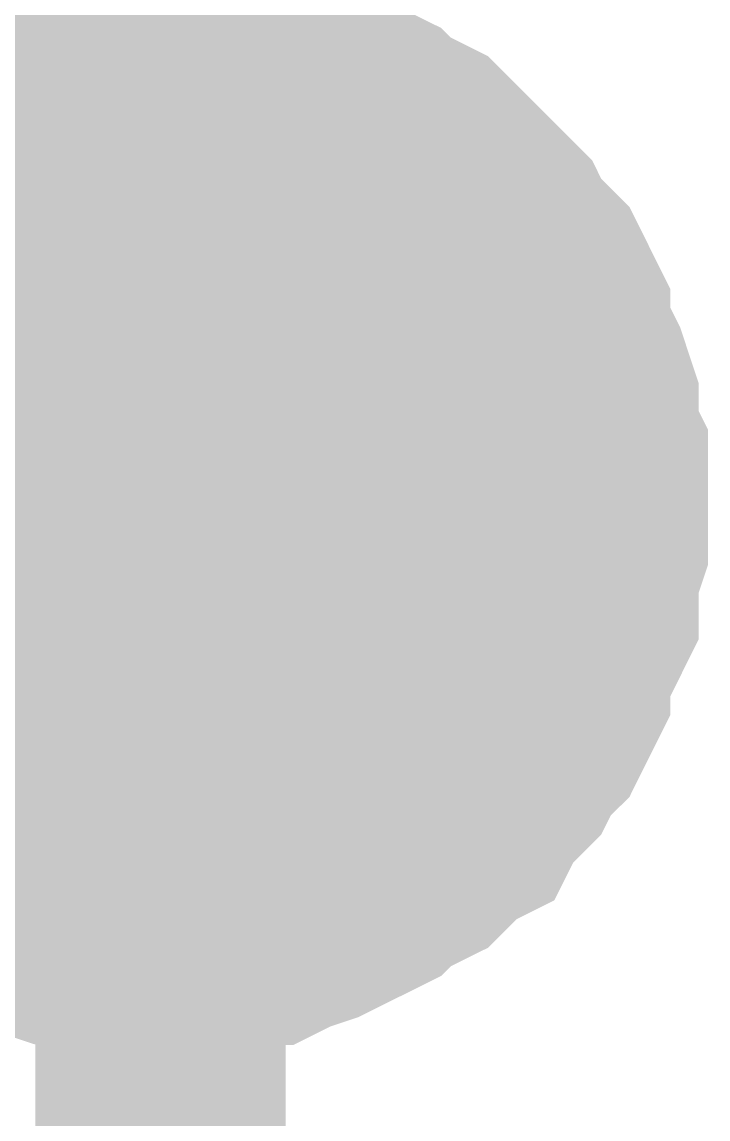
# Model space of a CAD drawing. Header units: inches. Extents: x 0 to 432, y 0 to 280.
# Drawn here: x 264.004 to 264.825, y 184.673 to 185.985 of the extents above; entities that cross this region are included whole.
import ezdxf

# ---------------------------------------------------------------- set-up
doc = ezdxf.new("R2010")
doc.units = ezdxf.units.IN
doc.layers.add('Sheet', color=255, linetype='Continuous')

msp = doc.modelspace()

# ---------------------------------------------------------------- linework, layer by layer
at = {"layer": 'Sheet'}
for points in [[(264.1698, 190.4929, 0.2997, 0.2997, 0), (264.1698, 185.4057, 0.2997, 0.2997, 0)], [(263.8441, 185.7988, 0.2997, 0.2997, 0), (263.8665, 185.8212, 0.2997, 0.2997, 0), (263.8778, 185.8324, 0.2997, 0.2997, 0), (263.9002, 185.8437, 0.2997, 0.2997, 0), (263.9227, 185.8549, 0.2997, 0.2997, 0), (263.9452, 185.8661, 0.2997, 0.2997, 0), (263.9676, 185.8774, 0.2997, 0.2997, 0), (263.9901, 185.8886, 0.2997, 0.2997, 0), (264.0125, 185.8998, 0.2997, 0.2997, 0), (264.0462, 185.9111, 0.2997, 0.2997, 0), (264.0687, 185.9111, 0.2997, 0.2997, 0), (264.0912, 185.9111, 0.2997, 0.2997, 0), (264.1136, 185.9223, 0.2997, 0.2997, 0), (264.1473, 185.9223, 0.2997, 0.2997, 0), (264.1698, 185.9223, 0.2997, 0.2997, 0)], [(263.8441, 185.7988, 0.2997, 0.2997, 0), (263.8665, 185.8212, 0.2997, 0.2997, 0), (263.8778, 185.8324, 0.2997, 0.2997, 0), (263.9002, 185.8437, 0.2997, 0.2997, 0), (263.9227, 185.8549, 0.2997, 0.2997, 0), (263.9452, 185.8661, 0.2997, 0.2997, 0), (263.9676, 185.8774, 0.2997, 0.2997, 0), (263.9901, 185.8886, 0.2997, 0.2997, 0), (264.0125, 185.8998, 0.2997, 0.2997, 0), (264.0462, 185.9111, 0.2997, 0.2997, 0), (264.0687, 185.9111, 0.2997, 0.2997, 0), (264.0912, 185.9111, 0.2997, 0.2997, 0), (264.1136, 185.9223, 0.2997, 0.2997, 0), (264.1473, 185.9223, 0.2997, 0.2997, 0), (264.1698, 185.9223, 0.2997, 0.2997, 0)], [(263.8441, 185.7988, 0.2997, 0.2997, 0), (263.8665, 185.8212, 0.2997, 0.2997, 0), (263.8778, 185.8324, 0.2997, 0.2997, 0), (263.9002, 185.8437, 0.2997, 0.2997, 0), (263.9227, 185.8549, 0.2997, 0.2997, 0), (263.9452, 185.8661, 0.2997, 0.2997, 0), (263.9676, 185.8774, 0.2997, 0.2997, 0), (263.9901, 185.8886, 0.2997, 0.2997, 0), (264.0125, 185.8998, 0.2997, 0.2997, 0), (264.0462, 185.9111, 0.2997, 0.2997, 0), (264.0687, 185.9111, 0.2997, 0.2997, 0), (264.0912, 185.9111, 0.2997, 0.2997, 0), (264.1136, 185.9223, 0.2997, 0.2997, 0), (264.1473, 185.9223, 0.2997, 0.2997, 0), (264.1698, 185.9223, 0.2997, 0.2997, 0)], [(263.8441, 185.7988, 0.2997, 0.2997, 0), (263.8665, 185.8212, 0.2997, 0.2997, 0), (263.8778, 185.8324, 0.2997, 0.2997, 0), (263.9002, 185.8437, 0.2997, 0.2997, 0), (263.9227, 185.8549, 0.2997, 0.2997, 0), (263.9452, 185.8661, 0.2997, 0.2997, 0), (263.9676, 185.8774, 0.2997, 0.2997, 0), (263.9901, 185.8886, 0.2997, 0.2997, 0), (264.0125, 185.8998, 0.2997, 0.2997, 0), (264.0462, 185.9111, 0.2997, 0.2997, 0), (264.0687, 185.9111, 0.2997, 0.2997, 0), (264.0912, 185.9111, 0.2997, 0.2997, 0), (264.1136, 185.9223, 0.2997, 0.2997, 0), (264.1473, 185.9223, 0.2997, 0.2997, 0), (264.1698, 185.9223, 0.2997, 0.2997, 0)], [(264.1698, 185.9223, 0.2997, 0.2997, 0), (264.1698, 185.9223, 0.2997, 0.2997, 0)], [(264.1698, 185.9223, 0.2997, 0.2997, 0), (264.1922, 185.9223, 0.2997, 0.2997, 0), (264.2259, 185.9223, 0.2997, 0.2997, 0), (264.2484, 185.9111, 0.2997, 0.2997, 0), (264.2709, 185.9111, 0.2997, 0.2997, 0), (264.2933, 185.9111, 0.2997, 0.2997, 0), (264.3158, 185.8998, 0.2997, 0.2997, 0), (264.3495, 185.8886, 0.2997, 0.2997, 0), (264.3719, 185.8774, 0.2997, 0.2997, 0), (264.3944, 185.8661, 0.2997, 0.2997, 0), (264.4169, 185.8549, 0.2997, 0.2997, 0), (264.4281, 185.8437, 0.2997, 0.2997, 0), (264.4505, 185.8324, 0.2997, 0.2997, 0), (264.473, 185.8212, 0.2997, 0.2997, 0), (264.4955, 185.7988, 0.2997, 0.2997, 0), (264.5067, 185.7875, 0.2997, 0.2997, 0), (264.5292, 185.7651, 0.2997, 0.2997, 0), (264.5404, 185.7538, 0.2997, 0.2997, 0), (264.5629, 185.7314, 0.2997, 0.2997, 0), (264.5741, 185.7089, 0.2997, 0.2997, 0), (264.5853, 185.6977, 0.2997, 0.2997, 0), (264.6078, 185.6752, 0.2997, 0.2997, 0), (264.619, 185.6528, 0.2997, 0.2997, 0), (264.6302, 185.6303, 0.2997, 0.2997, 0), (264.6302, 185.6078, 0.2997, 0.2997, 0), (264.6415, 185.5854, 0.2997, 0.2997, 0), (264.6527, 185.5629, 0.2997, 0.2997, 0), (264.6639, 185.5292, 0.2997, 0.2997, 0), (264.6639, 185.5068, 0.2997, 0.2997, 0), (264.6639, 185.4843, 0.2997, 0.2997, 0), (264.6752, 185.4619, 0.2997, 0.2997, 0), (264.6752, 185.4282, 0.2997, 0.2997, 0), (264.6752, 185.4057, 0.2997, 0.2997, 0)], [(264.1698, 185.9223, 0.2997, 0.2997, 0), (264.1698, 185.9223, 0.2997, 0.2997, 0)], [(264.1698, 185.9223, 0.2997, 0.2997, 0), (264.1922, 185.9223, 0.2997, 0.2997, 0), (264.2259, 185.9223, 0.2997, 0.2997, 0), (264.2484, 185.9111, 0.2997, 0.2997, 0), (264.2709, 185.9111, 0.2997, 0.2997, 0), (264.2933, 185.9111, 0.2997, 0.2997, 0), (264.3158, 185.8998, 0.2997, 0.2997, 0), (264.3495, 185.8886, 0.2997, 0.2997, 0), (264.3719, 185.8774, 0.2997, 0.2997, 0), (264.3944, 185.8661, 0.2997, 0.2997, 0), (264.4169, 185.8549, 0.2997, 0.2997, 0), (264.4281, 185.8437, 0.2997, 0.2997, 0), (264.4505, 185.8324, 0.2997, 0.2997, 0), (264.473, 185.8212, 0.2997, 0.2997, 0), (264.4955, 185.7988, 0.2997, 0.2997, 0), (264.5067, 185.7875, 0.2997, 0.2997, 0), (264.5292, 185.7651, 0.2997, 0.2997, 0), (264.5404, 185.7538, 0.2997, 0.2997, 0), (264.5629, 185.7314, 0.2997, 0.2997, 0), (264.5741, 185.7089, 0.2997, 0.2997, 0), (264.5853, 185.6977, 0.2997, 0.2997, 0), (264.6078, 185.6752, 0.2997, 0.2997, 0), (264.619, 185.6528, 0.2997, 0.2997, 0), (264.6302, 185.6303, 0.2997, 0.2997, 0), (264.6302, 185.6078, 0.2997, 0.2997, 0), (264.6415, 185.5854, 0.2997, 0.2997, 0), (264.6527, 185.5629, 0.2997, 0.2997, 0), (264.6639, 185.5292, 0.2997, 0.2997, 0), (264.6639, 185.5068, 0.2997, 0.2997, 0), (264.6639, 185.4843, 0.2997, 0.2997, 0), (264.6752, 185.4619, 0.2997, 0.2997, 0), (264.6752, 185.4282, 0.2997, 0.2997, 0), (264.6752, 185.4057, 0.2997, 0.2997, 0)], [(264.1698, 185.9223, 0.2997, 0.2997, 0), (264.1698, 185.9223, 0.2997, 0.2997, 0)], [(264.1698, 185.9223, 0.2997, 0.2997, 0), (264.1922, 185.9223, 0.2997, 0.2997, 0), (264.2259, 185.9223, 0.2997, 0.2997, 0), (264.2484, 185.9111, 0.2997, 0.2997, 0), (264.2709, 185.9111, 0.2997, 0.2997, 0), (264.2933, 185.9111, 0.2997, 0.2997, 0), (264.3158, 185.8998, 0.2997, 0.2997, 0), (264.3495, 185.8886, 0.2997, 0.2997, 0), (264.3719, 185.8774, 0.2997, 0.2997, 0), (264.3944, 185.8661, 0.2997, 0.2997, 0), (264.4169, 185.8549, 0.2997, 0.2997, 0), (264.4281, 185.8437, 0.2997, 0.2997, 0), (264.4505, 185.8324, 0.2997, 0.2997, 0), (264.473, 185.8212, 0.2997, 0.2997, 0), (264.4955, 185.7988, 0.2997, 0.2997, 0), (264.5067, 185.7875, 0.2997, 0.2997, 0), (264.5292, 185.7651, 0.2997, 0.2997, 0), (264.5404, 185.7538, 0.2997, 0.2997, 0), (264.5629, 185.7314, 0.2997, 0.2997, 0), (264.5741, 185.7089, 0.2997, 0.2997, 0), (264.5853, 185.6977, 0.2997, 0.2997, 0), (264.6078, 185.6752, 0.2997, 0.2997, 0), (264.619, 185.6528, 0.2997, 0.2997, 0), (264.6302, 185.6303, 0.2997, 0.2997, 0), (264.6302, 185.6078, 0.2997, 0.2997, 0), (264.6415, 185.5854, 0.2997, 0.2997, 0), (264.6527, 185.5629, 0.2997, 0.2997, 0), (264.6639, 185.5292, 0.2997, 0.2997, 0), (264.6639, 185.5068, 0.2997, 0.2997, 0), (264.6639, 185.4843, 0.2997, 0.2997, 0), (264.6752, 185.4619, 0.2997, 0.2997, 0), (264.6752, 185.4282, 0.2997, 0.2997, 0), (264.6752, 185.4057, 0.2997, 0.2997, 0)], [(264.1698, 185.9223, 0.2997, 0.2997, 0), (264.1698, 185.9223, 0.2997, 0.2997, 0)], [(264.1698, 185.9223, 0.2997, 0.2997, 0), (264.1922, 185.9223, 0.2997, 0.2997, 0), (264.2259, 185.9223, 0.2997, 0.2997, 0), (264.2484, 185.9111, 0.2997, 0.2997, 0), (264.2709, 185.9111, 0.2997, 0.2997, 0), (264.2933, 185.9111, 0.2997, 0.2997, 0), (264.3158, 185.8998, 0.2997, 0.2997, 0), (264.3495, 185.8886, 0.2997, 0.2997, 0), (264.3719, 185.8774, 0.2997, 0.2997, 0), (264.3944, 185.8661, 0.2997, 0.2997, 0), (264.4169, 185.8549, 0.2997, 0.2997, 0), (264.4281, 185.8437, 0.2997, 0.2997, 0), (264.4505, 185.8324, 0.2997, 0.2997, 0), (264.473, 185.8212, 0.2997, 0.2997, 0), (264.4955, 185.7988, 0.2997, 0.2997, 0), (264.5067, 185.7875, 0.2997, 0.2997, 0), (264.5292, 185.7651, 0.2997, 0.2997, 0), (264.5404, 185.7538, 0.2997, 0.2997, 0), (264.5629, 185.7314, 0.2997, 0.2997, 0), (264.5741, 185.7089, 0.2997, 0.2997, 0), (264.5853, 185.6977, 0.2997, 0.2997, 0), (264.6078, 185.6752, 0.2997, 0.2997, 0), (264.619, 185.6528, 0.2997, 0.2997, 0), (264.6302, 185.6303, 0.2997, 0.2997, 0), (264.6302, 185.6078, 0.2997, 0.2997, 0), (264.6415, 185.5854, 0.2997, 0.2997, 0), (264.6527, 185.5629, 0.2997, 0.2997, 0), (264.6639, 185.5292, 0.2997, 0.2997, 0), (264.6639, 185.5068, 0.2997, 0.2997, 0), (264.6639, 185.4843, 0.2997, 0.2997, 0), (264.6752, 185.4619, 0.2997, 0.2997, 0), (264.6752, 185.4282, 0.2997, 0.2997, 0), (264.6752, 185.4057, 0.2997, 0.2997, 0)], [(263.9452, 185.8661, 0.0991, 0.0991, 0), (263.9676, 185.8774, 0.0991, 0.0991, 0), (263.9901, 185.8886, 0.0991, 0.0991, 0), (264.0125, 185.8998, 0.0991, 0.0991, 0), (264.0462, 185.9111, 0.0991, 0.0991, 0), (264.0687, 185.9111, 0.0991, 0.0991, 0), (264.0912, 185.9111, 0.0991, 0.0991, 0), (264.1136, 185.9223, 0.0991, 0.0991, 0), (264.1473, 185.9223, 0.0991, 0.0991, 0), (264.1698, 185.9223, 0.0991, 0.0991, 0)], [(263.9452, 185.8661, 0.0991, 0.0991, 0), (263.9676, 185.8774, 0.0991, 0.0991, 0), (263.9901, 185.8886, 0.0991, 0.0991, 0), (264.0125, 185.8998, 0.0991, 0.0991, 0), (264.0462, 185.9111, 0.0991, 0.0991, 0), (264.0687, 185.9111, 0.0991, 0.0991, 0), (264.0912, 185.9111, 0.0991, 0.0991, 0), (264.1136, 185.9223, 0.0991, 0.0991, 0), (264.1473, 185.9223, 0.0991, 0.0991, 0), (264.1698, 185.9223, 0.0991, 0.0991, 0)], [(263.9452, 185.8661, 0.0991, 0.0991, 0), (263.9676, 185.8774, 0.0991, 0.0991, 0), (263.9901, 185.8886, 0.0991, 0.0991, 0), (264.0125, 185.8998, 0.0991, 0.0991, 0), (264.0462, 185.9111, 0.0991, 0.0991, 0), (264.0687, 185.9111, 0.0991, 0.0991, 0), (264.0912, 185.9111, 0.0991, 0.0991, 0), (264.1136, 185.9223, 0.0991, 0.0991, 0), (264.1473, 185.9223, 0.0991, 0.0991, 0), (264.1698, 185.9223, 0.0991, 0.0991, 0)], [(263.9452, 185.8661, 0.0991, 0.0991, 0), (263.9676, 185.8774, 0.0991, 0.0991, 0), (263.9901, 185.8886, 0.0991, 0.0991, 0), (264.0125, 185.8998, 0.0991, 0.0991, 0), (264.0462, 185.9111, 0.0991, 0.0991, 0), (264.0687, 185.9111, 0.0991, 0.0991, 0), (264.0912, 185.9111, 0.0991, 0.0991, 0), (264.1136, 185.9223, 0.0991, 0.0991, 0), (264.1473, 185.9223, 0.0991, 0.0991, 0), (264.1698, 185.9223, 0.0991, 0.0991, 0)], [(264.1698, 185.9223, 0.0991, 0.0991, 0), (264.1698, 185.9223, 0.0991, 0.0991, 0)], [(264.1698, 185.9223, 0.0991, 0.0991, 0), (264.1922, 185.9223, 0.0991, 0.0991, 0), (264.2259, 185.9223, 0.0991, 0.0991, 0), (264.2484, 185.9111, 0.0991, 0.0991, 0), (264.2709, 185.9111, 0.0991, 0.0991, 0), (264.2933, 185.9111, 0.0991, 0.0991, 0), (264.3158, 185.8998, 0.0991, 0.0991, 0), (264.3495, 185.8886, 0.0991, 0.0991, 0), (264.3719, 185.8774, 0.0991, 0.0991, 0), (264.3944, 185.8661, 0.0991, 0.0991, 0), (264.4169, 185.8549, 0.0991, 0.0991, 0), (264.4281, 185.8437, 0.0991, 0.0991, 0), (264.4505, 185.8324, 0.0991, 0.0991, 0), (264.473, 185.8212, 0.0991, 0.0991, 0), (264.4955, 185.7988, 0.0991, 0.0991, 0), (264.5067, 185.7875, 0.0991, 0.0991, 0), (264.5292, 185.7651, 0.0991, 0.0991, 0), (264.5404, 185.7538, 0.0991, 0.0991, 0), (264.5629, 185.7314, 0.0991, 0.0991, 0), (264.5741, 185.7089, 0.0991, 0.0991, 0), (264.5853, 185.6977, 0.0991, 0.0991, 0), (264.6078, 185.6752, 0.0991, 0.0991, 0), (264.619, 185.6528, 0.0991, 0.0991, 0), (264.6302, 185.6303, 0.0991, 0.0991, 0), (264.6302, 185.6078, 0.0991, 0.0991, 0), (264.6415, 185.5854, 0.0991, 0.0991, 0), (264.6527, 185.5629, 0.0991, 0.0991, 0), (264.6639, 185.5292, 0.0991, 0.0991, 0), (264.6639, 185.5068, 0.0991, 0.0991, 0), (264.6639, 185.4843, 0.0991, 0.0991, 0), (264.6752, 185.4619, 0.0991, 0.0991, 0), (264.6752, 185.4282, 0.0991, 0.0991, 0), (264.6752, 185.4057, 0.0991, 0.0991, 0)], [(264.1698, 185.9223, 0.0991, 0.0991, 0), (264.1698, 185.9223, 0.0991, 0.0991, 0)], [(264.1698, 185.9223, 0.0991, 0.0991, 0), (264.1922, 185.9223, 0.0991, 0.0991, 0), (264.2259, 185.9223, 0.0991, 0.0991, 0), (264.2484, 185.9111, 0.0991, 0.0991, 0), (264.2709, 185.9111, 0.0991, 0.0991, 0), (264.2933, 185.9111, 0.0991, 0.0991, 0), (264.3158, 185.8998, 0.0991, 0.0991, 0), (264.3495, 185.8886, 0.0991, 0.0991, 0), (264.3719, 185.8774, 0.0991, 0.0991, 0), (264.3944, 185.8661, 0.0991, 0.0991, 0), (264.4169, 185.8549, 0.0991, 0.0991, 0), (264.4281, 185.8437, 0.0991, 0.0991, 0), (264.4505, 185.8324, 0.0991, 0.0991, 0), (264.473, 185.8212, 0.0991, 0.0991, 0), (264.4955, 185.7988, 0.0991, 0.0991, 0), (264.5067, 185.7875, 0.0991, 0.0991, 0), (264.5292, 185.7651, 0.0991, 0.0991, 0), (264.5404, 185.7538, 0.0991, 0.0991, 0), (264.5629, 185.7314, 0.0991, 0.0991, 0), (264.5741, 185.7089, 0.0991, 0.0991, 0), (264.5853, 185.6977, 0.0991, 0.0991, 0), (264.6078, 185.6752, 0.0991, 0.0991, 0), (264.619, 185.6528, 0.0991, 0.0991, 0), (264.6302, 185.6303, 0.0991, 0.0991, 0), (264.6302, 185.6078, 0.0991, 0.0991, 0), (264.6415, 185.5854, 0.0991, 0.0991, 0), (264.6527, 185.5629, 0.0991, 0.0991, 0), (264.6639, 185.5292, 0.0991, 0.0991, 0), (264.6639, 185.5068, 0.0991, 0.0991, 0), (264.6639, 185.4843, 0.0991, 0.0991, 0), (264.6752, 185.4619, 0.0991, 0.0991, 0), (264.6752, 185.4282, 0.0991, 0.0991, 0), (264.6752, 185.4057, 0.0991, 0.0991, 0)], [(264.1698, 185.9223, 0.0991, 0.0991, 0), (264.1698, 185.9223, 0.0991, 0.0991, 0)], [(264.1698, 185.9223, 0.0991, 0.0991, 0), (264.1922, 185.9223, 0.0991, 0.0991, 0), (264.2259, 185.9223, 0.0991, 0.0991, 0), (264.2484, 185.9111, 0.0991, 0.0991, 0), (264.2709, 185.9111, 0.0991, 0.0991, 0), (264.2933, 185.9111, 0.0991, 0.0991, 0), (264.3158, 185.8998, 0.0991, 0.0991, 0), (264.3495, 185.8886, 0.0991, 0.0991, 0), (264.3719, 185.8774, 0.0991, 0.0991, 0), (264.3944, 185.8661, 0.0991, 0.0991, 0), (264.4169, 185.8549, 0.0991, 0.0991, 0), (264.4281, 185.8437, 0.0991, 0.0991, 0), (264.4505, 185.8324, 0.0991, 0.0991, 0), (264.473, 185.8212, 0.0991, 0.0991, 0), (264.4955, 185.7988, 0.0991, 0.0991, 0), (264.5067, 185.7875, 0.0991, 0.0991, 0), (264.5292, 185.7651, 0.0991, 0.0991, 0), (264.5404, 185.7538, 0.0991, 0.0991, 0), (264.5629, 185.7314, 0.0991, 0.0991, 0), (264.5741, 185.7089, 0.0991, 0.0991, 0), (264.5853, 185.6977, 0.0991, 0.0991, 0), (264.6078, 185.6752, 0.0991, 0.0991, 0), (264.619, 185.6528, 0.0991, 0.0991, 0), (264.6302, 185.6303, 0.0991, 0.0991, 0), (264.6302, 185.6078, 0.0991, 0.0991, 0), (264.6415, 185.5854, 0.0991, 0.0991, 0), (264.6527, 185.5629, 0.0991, 0.0991, 0), (264.6639, 185.5292, 0.0991, 0.0991, 0), (264.6639, 185.5068, 0.0991, 0.0991, 0), (264.6639, 185.4843, 0.0991, 0.0991, 0), (264.6752, 185.4619, 0.0991, 0.0991, 0), (264.6752, 185.4282, 0.0991, 0.0991, 0), (264.6752, 185.4057, 0.0991, 0.0991, 0)], [(264.1698, 185.9223, 0.0991, 0.0991, 0), (264.1698, 185.9223, 0.0991, 0.0991, 0)], [(264.1698, 185.9223, 0.0991, 0.0991, 0), (264.1922, 185.9223, 0.0991, 0.0991, 0), (264.2259, 185.9223, 0.0991, 0.0991, 0), (264.2484, 185.9111, 0.0991, 0.0991, 0), (264.2709, 185.9111, 0.0991, 0.0991, 0), (264.2933, 185.9111, 0.0991, 0.0991, 0), (264.3158, 185.8998, 0.0991, 0.0991, 0), (264.3495, 185.8886, 0.0991, 0.0991, 0), (264.3719, 185.8774, 0.0991, 0.0991, 0), (264.3944, 185.8661, 0.0991, 0.0991, 0), (264.4169, 185.8549, 0.0991, 0.0991, 0), (264.4281, 185.8437, 0.0991, 0.0991, 0), (264.4505, 185.8324, 0.0991, 0.0991, 0), (264.473, 185.8212, 0.0991, 0.0991, 0), (264.4955, 185.7988, 0.0991, 0.0991, 0), (264.5067, 185.7875, 0.0991, 0.0991, 0), (264.5292, 185.7651, 0.0991, 0.0991, 0), (264.5404, 185.7538, 0.0991, 0.0991, 0), (264.5629, 185.7314, 0.0991, 0.0991, 0), (264.5741, 185.7089, 0.0991, 0.0991, 0), (264.5853, 185.6977, 0.0991, 0.0991, 0), (264.6078, 185.6752, 0.0991, 0.0991, 0), (264.619, 185.6528, 0.0991, 0.0991, 0), (264.6302, 185.6303, 0.0991, 0.0991, 0), (264.6302, 185.6078, 0.0991, 0.0991, 0), (264.6415, 185.5854, 0.0991, 0.0991, 0), (264.6527, 185.5629, 0.0991, 0.0991, 0), (264.6639, 185.5292, 0.0991, 0.0991, 0), (264.6639, 185.5068, 0.0991, 0.0991, 0), (264.6639, 185.4843, 0.0991, 0.0991, 0), (264.6752, 185.4619, 0.0991, 0.0991, 0), (264.6752, 185.4282, 0.0991, 0.0991, 0), (264.6752, 185.4057, 0.0991, 0.0991, 0)], [(262.137, 185.4057, 0.2997, 0.2997, 0), (264.1698, 185.4057, 0.2997, 0.2997, 0), (264.1698, 182.8677, 0.2997, 0.2997, 0)], [(264.6752, 185.4057, 0.2997, 0.2997, 0), (264.6752, 185.3832, 0.2997, 0.2997, 0), (264.6752, 185.3608, 0.2997, 0.2997, 0), (264.6639, 185.3271, 0.2997, 0.2997, 0), (264.6639, 185.3046, 0.2997, 0.2997, 0), (264.6639, 185.2822, 0.2997, 0.2997, 0), (264.6527, 185.2597, 0.2997, 0.2997, 0), (264.6415, 185.2373, 0.2997, 0.2997, 0), (264.6302, 185.2148, 0.2997, 0.2997, 0), (264.6302, 185.1923, 0.2997, 0.2997, 0), (264.619, 185.1699, 0.2997, 0.2997, 0), (264.6078, 185.1474, 0.2997, 0.2997, 0), (264.5853, 185.125, 0.2997, 0.2997, 0), (264.5741, 185.1025, 0.2997, 0.2997, 0), (264.5629, 185.0913, 0.2997, 0.2997, 0), (264.5404, 185.0688, 0.2997, 0.2997, 0), (264.5292, 185.0464, 0.2997, 0.2997, 0), (264.5067, 185.0351, 0.2997, 0.2997, 0), (264.4955, 185.0239, 0.2997, 0.2997, 0), (264.473, 185.0014, 0.2997, 0.2997, 0), (264.4505, 184.9902, 0.2997, 0.2997, 0), (264.4281, 184.979, 0.2997, 0.2997, 0), (264.4169, 184.9677, 0.2997, 0.2997, 0), (264.3944, 184.9565, 0.2997, 0.2997, 0), (264.3719, 184.9453, 0.2997, 0.2997, 0), (264.3495, 184.9341, 0.2997, 0.2997, 0), (264.3158, 184.9228, 0.2997, 0.2997, 0), (264.2933, 184.9116, 0.2997, 0.2997, 0), (264.2709, 184.9116, 0.2997, 0.2997, 0), (264.2484, 184.9116, 0.2997, 0.2997, 0), (264.2259, 184.9004, 0.2997, 0.2997, 0), (264.1922, 184.9004, 0.2997, 0.2997, 0), (264.1698, 184.9004, 0.2997, 0.2997, 0)], [(264.6752, 185.4057, 0.2997, 0.2997, 0), (264.6752, 185.3832, 0.2997, 0.2997, 0), (264.6752, 185.3608, 0.2997, 0.2997, 0), (264.6639, 185.3271, 0.2997, 0.2997, 0), (264.6639, 185.3046, 0.2997, 0.2997, 0), (264.6639, 185.2822, 0.2997, 0.2997, 0), (264.6527, 185.2597, 0.2997, 0.2997, 0), (264.6415, 185.2373, 0.2997, 0.2997, 0), (264.6302, 185.2148, 0.2997, 0.2997, 0), (264.6302, 185.1923, 0.2997, 0.2997, 0), (264.619, 185.1699, 0.2997, 0.2997, 0), (264.6078, 185.1474, 0.2997, 0.2997, 0), (264.5853, 185.125, 0.2997, 0.2997, 0), (264.5741, 185.1025, 0.2997, 0.2997, 0), (264.5629, 185.0913, 0.2997, 0.2997, 0), (264.5404, 185.0688, 0.2997, 0.2997, 0), (264.5292, 185.0464, 0.2997, 0.2997, 0), (264.5067, 185.0351, 0.2997, 0.2997, 0), (264.4955, 185.0239, 0.2997, 0.2997, 0), (264.473, 185.0014, 0.2997, 0.2997, 0), (264.4505, 184.9902, 0.2997, 0.2997, 0), (264.4281, 184.979, 0.2997, 0.2997, 0), (264.4169, 184.9677, 0.2997, 0.2997, 0), (264.3944, 184.9565, 0.2997, 0.2997, 0), (264.3719, 184.9453, 0.2997, 0.2997, 0), (264.3495, 184.9341, 0.2997, 0.2997, 0), (264.3158, 184.9228, 0.2997, 0.2997, 0), (264.2933, 184.9116, 0.2997, 0.2997, 0), (264.2709, 184.9116, 0.2997, 0.2997, 0), (264.2484, 184.9116, 0.2997, 0.2997, 0), (264.2259, 184.9004, 0.2997, 0.2997, 0), (264.1922, 184.9004, 0.2997, 0.2997, 0), (264.1698, 184.9004, 0.2997, 0.2997, 0)], [(264.6752, 185.4057, 0.2997, 0.2997, 0), (264.6752, 185.3832, 0.2997, 0.2997, 0), (264.6752, 185.3608, 0.2997, 0.2997, 0), (264.6639, 185.3271, 0.2997, 0.2997, 0), (264.6639, 185.3046, 0.2997, 0.2997, 0), (264.6639, 185.2822, 0.2997, 0.2997, 0), (264.6527, 185.2597, 0.2997, 0.2997, 0), (264.6415, 185.2373, 0.2997, 0.2997, 0), (264.6302, 185.2148, 0.2997, 0.2997, 0), (264.6302, 185.1923, 0.2997, 0.2997, 0), (264.619, 185.1699, 0.2997, 0.2997, 0), (264.6078, 185.1474, 0.2997, 0.2997, 0), (264.5853, 185.125, 0.2997, 0.2997, 0), (264.5741, 185.1025, 0.2997, 0.2997, 0), (264.5629, 185.0913, 0.2997, 0.2997, 0), (264.5404, 185.0688, 0.2997, 0.2997, 0), (264.5292, 185.0464, 0.2997, 0.2997, 0), (264.5067, 185.0351, 0.2997, 0.2997, 0), (264.4955, 185.0239, 0.2997, 0.2997, 0), (264.473, 185.0014, 0.2997, 0.2997, 0), (264.4505, 184.9902, 0.2997, 0.2997, 0), (264.4281, 184.979, 0.2997, 0.2997, 0), (264.4169, 184.9677, 0.2997, 0.2997, 0), (264.3944, 184.9565, 0.2997, 0.2997, 0), (264.3719, 184.9453, 0.2997, 0.2997, 0), (264.3495, 184.9341, 0.2997, 0.2997, 0), (264.3158, 184.9228, 0.2997, 0.2997, 0), (264.2933, 184.9116, 0.2997, 0.2997, 0), (264.2709, 184.9116, 0.2997, 0.2997, 0), (264.2484, 184.9116, 0.2997, 0.2997, 0), (264.2259, 184.9004, 0.2997, 0.2997, 0), (264.1922, 184.9004, 0.2997, 0.2997, 0), (264.1698, 184.9004, 0.2997, 0.2997, 0)], [(264.6752, 185.4057, 0.2997, 0.2997, 0), (264.6752, 185.3832, 0.2997, 0.2997, 0), (264.6752, 185.3608, 0.2997, 0.2997, 0), (264.6639, 185.3271, 0.2997, 0.2997, 0), (264.6639, 185.3046, 0.2997, 0.2997, 0), (264.6639, 185.2822, 0.2997, 0.2997, 0), (264.6527, 185.2597, 0.2997, 0.2997, 0), (264.6415, 185.2373, 0.2997, 0.2997, 0), (264.6302, 185.2148, 0.2997, 0.2997, 0), (264.6302, 185.1923, 0.2997, 0.2997, 0), (264.619, 185.1699, 0.2997, 0.2997, 0), (264.6078, 185.1474, 0.2997, 0.2997, 0), (264.5853, 185.125, 0.2997, 0.2997, 0), (264.5741, 185.1025, 0.2997, 0.2997, 0), (264.5629, 185.0913, 0.2997, 0.2997, 0), (264.5404, 185.0688, 0.2997, 0.2997, 0), (264.5292, 185.0464, 0.2997, 0.2997, 0), (264.5067, 185.0351, 0.2997, 0.2997, 0), (264.4955, 185.0239, 0.2997, 0.2997, 0), (264.473, 185.0014, 0.2997, 0.2997, 0), (264.4505, 184.9902, 0.2997, 0.2997, 0), (264.4281, 184.979, 0.2997, 0.2997, 0), (264.4169, 184.9677, 0.2997, 0.2997, 0), (264.3944, 184.9565, 0.2997, 0.2997, 0), (264.3719, 184.9453, 0.2997, 0.2997, 0), (264.3495, 184.9341, 0.2997, 0.2997, 0), (264.3158, 184.9228, 0.2997, 0.2997, 0), (264.2933, 184.9116, 0.2997, 0.2997, 0), (264.2709, 184.9116, 0.2997, 0.2997, 0), (264.2484, 184.9116, 0.2997, 0.2997, 0), (264.2259, 184.9004, 0.2997, 0.2997, 0), (264.1922, 184.9004, 0.2997, 0.2997, 0), (264.1698, 184.9004, 0.2997, 0.2997, 0)], [(264.6752, 185.4057, 0.2997, 0.2997, 0), (264.6752, 185.4057, 0.2997, 0.2997, 0), (264.6752, 185.4057, 0.2997, 0.2997, 0), (264.6752, 185.4057, 0.2997, 0.2997, 0), (264.6752, 185.4057, 0.2997, 0.2997, 0), (264.6752, 185.4057, 0.2997, 0.2997, 0), (264.6752, 185.4057, 0.2997, 0.2997, 0), (264.6752, 185.4057, 0.2997, 0.2997, 0), (264.6752, 185.4057, 0.2997, 0.2997, 0), (264.6752, 185.4057, 0.2997, 0.2997, 0), (264.6752, 185.4057, 0.2997, 0.2997, 0), (264.6752, 185.4057, 0.2997, 0.2997, 0), (264.6752, 185.4057, 0.2997, 0.2997, 0), (264.6752, 185.4057, 0.2997, 0.2997, 0), (264.6752, 185.4057, 0.2997, 0.2997, 0), (264.6752, 185.4057, 0.2997, 0.2997, 0), (264.6752, 185.4057, 0.2997, 0.2997, 0), (264.6752, 185.4057, 0.2997, 0.2997, 0), (264.6752, 185.4057, 0.2997, 0.2997, 0), (264.6752, 185.4057, 0.2997, 0.2997, 0), (264.6752, 185.4057, 0.2997, 0.2997, 0), (264.6752, 185.4057, 0.2997, 0.2997, 0), (264.6752, 185.4057, 0.2997, 0.2997, 0), (264.6752, 185.4057, 0.2997, 0.2997, 0), (264.6752, 185.4057, 0.2997, 0.2997, 0), (264.6752, 185.4057, 0.2997, 0.2997, 0), (264.6752, 185.4057, 0.2997, 0.2997, 0), (264.6752, 185.4057, 0.2997, 0.2997, 0), (264.6752, 185.4057, 0.2997, 0.2997, 0), (264.6752, 185.4057, 0.2997, 0.2997, 0), (264.6752, 185.4057, 0.2997, 0.2997, 0), (264.6752, 185.4057, 0.2997, 0.2997, 0), (264.6752, 185.4057, 0.2997, 0.2997, 0)], [(264.6752, 185.4057, 0.2997, 0.2997, 0), (264.6752, 185.4057, 0.2997, 0.2997, 0)], [(264.6752, 185.4057, 0.2997, 0.2997, 0), (264.6752, 185.4057, 0.2997, 0.2997, 0), (264.6752, 185.4057, 0.2997, 0.2997, 0), (264.6752, 185.4057, 0.2997, 0.2997, 0), (264.6752, 185.4057, 0.2997, 0.2997, 0), (264.6752, 185.4057, 0.2997, 0.2997, 0), (264.6752, 185.4057, 0.2997, 0.2997, 0), (264.6752, 185.4057, 0.2997, 0.2997, 0), (264.6752, 185.4057, 0.2997, 0.2997, 0), (264.6752, 185.4057, 0.2997, 0.2997, 0), (264.6752, 185.4057, 0.2997, 0.2997, 0), (264.6752, 185.4057, 0.2997, 0.2997, 0), (264.6752, 185.4057, 0.2997, 0.2997, 0), (264.6752, 185.4057, 0.2997, 0.2997, 0), (264.6752, 185.4057, 0.2997, 0.2997, 0), (264.6752, 185.4057, 0.2997, 0.2997, 0), (264.6752, 185.4057, 0.2997, 0.2997, 0), (264.6752, 185.4057, 0.2997, 0.2997, 0), (264.6752, 185.4057, 0.2997, 0.2997, 0), (264.6752, 185.4057, 0.2997, 0.2997, 0), (264.6752, 185.4057, 0.2997, 0.2997, 0), (264.6752, 185.4057, 0.2997, 0.2997, 0), (264.6752, 185.4057, 0.2997, 0.2997, 0), (264.6752, 185.4057, 0.2997, 0.2997, 0), (264.6752, 185.4057, 0.2997, 0.2997, 0), (264.6752, 185.4057, 0.2997, 0.2997, 0), (264.6752, 185.4057, 0.2997, 0.2997, 0), (264.6752, 185.4057, 0.2997, 0.2997, 0), (264.6752, 185.4057, 0.2997, 0.2997, 0), (264.6752, 185.4057, 0.2997, 0.2997, 0), (264.6752, 185.4057, 0.2997, 0.2997, 0), (264.6752, 185.4057, 0.2997, 0.2997, 0), (264.6752, 185.4057, 0.2997, 0.2997, 0)], [(264.6752, 185.4057, 0.2997, 0.2997, 0), (264.6752, 185.4057, 0.2997, 0.2997, 0)], [(264.6752, 185.4057, 0.2997, 0.2997, 0), (264.6752, 185.4057, 0.2997, 0.2997, 0), (264.6752, 185.4057, 0.2997, 0.2997, 0), (264.6752, 185.4057, 0.2997, 0.2997, 0), (264.6752, 185.4057, 0.2997, 0.2997, 0), (264.6752, 185.4057, 0.2997, 0.2997, 0), (264.6752, 185.4057, 0.2997, 0.2997, 0), (264.6752, 185.4057, 0.2997, 0.2997, 0), (264.6752, 185.4057, 0.2997, 0.2997, 0), (264.6752, 185.4057, 0.2997, 0.2997, 0), (264.6752, 185.4057, 0.2997, 0.2997, 0), (264.6752, 185.4057, 0.2997, 0.2997, 0), (264.6752, 185.4057, 0.2997, 0.2997, 0), (264.6752, 185.4057, 0.2997, 0.2997, 0), (264.6752, 185.4057, 0.2997, 0.2997, 0), (264.6752, 185.4057, 0.2997, 0.2997, 0), (264.6752, 185.4057, 0.2997, 0.2997, 0), (264.6752, 185.4057, 0.2997, 0.2997, 0), (264.6752, 185.4057, 0.2997, 0.2997, 0), (264.6752, 185.4057, 0.2997, 0.2997, 0), (264.6752, 185.4057, 0.2997, 0.2997, 0), (264.6752, 185.4057, 0.2997, 0.2997, 0), (264.6752, 185.4057, 0.2997, 0.2997, 0), (264.6752, 185.4057, 0.2997, 0.2997, 0), (264.6752, 185.4057, 0.2997, 0.2997, 0), (264.6752, 185.4057, 0.2997, 0.2997, 0), (264.6752, 185.4057, 0.2997, 0.2997, 0), (264.6752, 185.4057, 0.2997, 0.2997, 0), (264.6752, 185.4057, 0.2997, 0.2997, 0), (264.6752, 185.4057, 0.2997, 0.2997, 0), (264.6752, 185.4057, 0.2997, 0.2997, 0), (264.6752, 185.4057, 0.2997, 0.2997, 0), (264.6752, 185.4057, 0.2997, 0.2997, 0)], [(264.6752, 185.4057, 0.2997, 0.2997, 0), (264.6752, 185.4057, 0.2997, 0.2997, 0)], [(264.6752, 185.4057, 0.2997, 0.2997, 0), (264.6752, 185.4057, 0.2997, 0.2997, 0), (264.6752, 185.4057, 0.2997, 0.2997, 0), (264.6752, 185.4057, 0.2997, 0.2997, 0), (264.6752, 185.4057, 0.2997, 0.2997, 0), (264.6752, 185.4057, 0.2997, 0.2997, 0), (264.6752, 185.4057, 0.2997, 0.2997, 0), (264.6752, 185.4057, 0.2997, 0.2997, 0), (264.6752, 185.4057, 0.2997, 0.2997, 0), (264.6752, 185.4057, 0.2997, 0.2997, 0), (264.6752, 185.4057, 0.2997, 0.2997, 0), (264.6752, 185.4057, 0.2997, 0.2997, 0), (264.6752, 185.4057, 0.2997, 0.2997, 0), (264.6752, 185.4057, 0.2997, 0.2997, 0), (264.6752, 185.4057, 0.2997, 0.2997, 0), (264.6752, 185.4057, 0.2997, 0.2997, 0), (264.6752, 185.4057, 0.2997, 0.2997, 0), (264.6752, 185.4057, 0.2997, 0.2997, 0), (264.6752, 185.4057, 0.2997, 0.2997, 0), (264.6752, 185.4057, 0.2997, 0.2997, 0), (264.6752, 185.4057, 0.2997, 0.2997, 0), (264.6752, 185.4057, 0.2997, 0.2997, 0), (264.6752, 185.4057, 0.2997, 0.2997, 0), (264.6752, 185.4057, 0.2997, 0.2997, 0), (264.6752, 185.4057, 0.2997, 0.2997, 0), (264.6752, 185.4057, 0.2997, 0.2997, 0), (264.6752, 185.4057, 0.2997, 0.2997, 0), (264.6752, 185.4057, 0.2997, 0.2997, 0), (264.6752, 185.4057, 0.2997, 0.2997, 0), (264.6752, 185.4057, 0.2997, 0.2997, 0), (264.6752, 185.4057, 0.2997, 0.2997, 0), (264.6752, 185.4057, 0.2997, 0.2997, 0), (264.6752, 185.4057, 0.2997, 0.2997, 0)], [(264.6752, 185.4057, 0.2997, 0.2997, 0), (264.6752, 185.4057, 0.2997, 0.2997, 0)], [(264.6752, 185.4057, 0.0991, 0.0991, 0), (264.6752, 185.3832, 0.0991, 0.0991, 0), (264.6752, 185.3608, 0.0991, 0.0991, 0), (264.6639, 185.3271, 0.0991, 0.0991, 0), (264.6639, 185.3046, 0.0991, 0.0991, 0), (264.6639, 185.2822, 0.0991, 0.0991, 0), (264.6527, 185.2597, 0.0991, 0.0991, 0), (264.6415, 185.2373, 0.0991, 0.0991, 0), (264.6302, 185.2148, 0.0991, 0.0991, 0), (264.6302, 185.1923, 0.0991, 0.0991, 0), (264.619, 185.1699, 0.0991, 0.0991, 0), (264.6078, 185.1474, 0.0991, 0.0991, 0), (264.5853, 185.125, 0.0991, 0.0991, 0), (264.5741, 185.1025, 0.0991, 0.0991, 0), (264.5629, 185.0913, 0.0991, 0.0991, 0), (264.5404, 185.0688, 0.0991, 0.0991, 0), (264.5292, 185.0464, 0.0991, 0.0991, 0), (264.5067, 185.0351, 0.0991, 0.0991, 0), (264.4955, 185.0239, 0.0991, 0.0991, 0), (264.473, 185.0014, 0.0991, 0.0991, 0), (264.4505, 184.9902, 0.0991, 0.0991, 0), (264.4281, 184.979, 0.0991, 0.0991, 0), (264.4169, 184.9677, 0.0991, 0.0991, 0), (264.3944, 184.9565, 0.0991, 0.0991, 0), (264.3719, 184.9453, 0.0991, 0.0991, 0), (264.3495, 184.9341, 0.0991, 0.0991, 0), (264.3158, 184.9228, 0.0991, 0.0991, 0), (264.2933, 184.9116, 0.0991, 0.0991, 0), (264.2709, 184.9116, 0.0991, 0.0991, 0), (264.2484, 184.9116, 0.0991, 0.0991, 0), (264.2259, 184.9004, 0.0991, 0.0991, 0), (264.1922, 184.9004, 0.0991, 0.0991, 0), (264.1698, 184.9004, 0.0991, 0.0991, 0)], [(264.6752, 185.4057, 0.0991, 0.0991, 0), (264.6752, 185.3832, 0.0991, 0.0991, 0), (264.6752, 185.3608, 0.0991, 0.0991, 0), (264.6639, 185.3271, 0.0991, 0.0991, 0), (264.6639, 185.3046, 0.0991, 0.0991, 0), (264.6639, 185.2822, 0.0991, 0.0991, 0), (264.6527, 185.2597, 0.0991, 0.0991, 0), (264.6415, 185.2373, 0.0991, 0.0991, 0), (264.6302, 185.2148, 0.0991, 0.0991, 0), (264.6302, 185.1923, 0.0991, 0.0991, 0), (264.619, 185.1699, 0.0991, 0.0991, 0), (264.6078, 185.1474, 0.0991, 0.0991, 0), (264.5853, 185.125, 0.0991, 0.0991, 0), (264.5741, 185.1025, 0.0991, 0.0991, 0), (264.5629, 185.0913, 0.0991, 0.0991, 0), (264.5404, 185.0688, 0.0991, 0.0991, 0), (264.5292, 185.0464, 0.0991, 0.0991, 0), (264.5067, 185.0351, 0.0991, 0.0991, 0), (264.4955, 185.0239, 0.0991, 0.0991, 0), (264.473, 185.0014, 0.0991, 0.0991, 0), (264.4505, 184.9902, 0.0991, 0.0991, 0), (264.4281, 184.979, 0.0991, 0.0991, 0), (264.4169, 184.9677, 0.0991, 0.0991, 0), (264.3944, 184.9565, 0.0991, 0.0991, 0), (264.3719, 184.9453, 0.0991, 0.0991, 0), (264.3495, 184.9341, 0.0991, 0.0991, 0), (264.3158, 184.9228, 0.0991, 0.0991, 0), (264.2933, 184.9116, 0.0991, 0.0991, 0), (264.2709, 184.9116, 0.0991, 0.0991, 0), (264.2484, 184.9116, 0.0991, 0.0991, 0), (264.2259, 184.9004, 0.0991, 0.0991, 0), (264.1922, 184.9004, 0.0991, 0.0991, 0), (264.1698, 184.9004, 0.0991, 0.0991, 0)], [(264.6752, 185.4057, 0.0991, 0.0991, 0), (264.6752, 185.3832, 0.0991, 0.0991, 0), (264.6752, 185.3608, 0.0991, 0.0991, 0), (264.6639, 185.3271, 0.0991, 0.0991, 0), (264.6639, 185.3046, 0.0991, 0.0991, 0), (264.6639, 185.2822, 0.0991, 0.0991, 0), (264.6527, 185.2597, 0.0991, 0.0991, 0), (264.6415, 185.2373, 0.0991, 0.0991, 0), (264.6302, 185.2148, 0.0991, 0.0991, 0), (264.6302, 185.1923, 0.0991, 0.0991, 0), (264.619, 185.1699, 0.0991, 0.0991, 0), (264.6078, 185.1474, 0.0991, 0.0991, 0), (264.5853, 185.125, 0.0991, 0.0991, 0), (264.5741, 185.1025, 0.0991, 0.0991, 0), (264.5629, 185.0913, 0.0991, 0.0991, 0), (264.5404, 185.0688, 0.0991, 0.0991, 0), (264.5292, 185.0464, 0.0991, 0.0991, 0), (264.5067, 185.0351, 0.0991, 0.0991, 0), (264.4955, 185.0239, 0.0991, 0.0991, 0), (264.473, 185.0014, 0.0991, 0.0991, 0), (264.4505, 184.9902, 0.0991, 0.0991, 0), (264.4281, 184.979, 0.0991, 0.0991, 0), (264.4169, 184.9677, 0.0991, 0.0991, 0), (264.3944, 184.9565, 0.0991, 0.0991, 0), (264.3719, 184.9453, 0.0991, 0.0991, 0), (264.3495, 184.9341, 0.0991, 0.0991, 0), (264.3158, 184.9228, 0.0991, 0.0991, 0), (264.2933, 184.9116, 0.0991, 0.0991, 0), (264.2709, 184.9116, 0.0991, 0.0991, 0), (264.2484, 184.9116, 0.0991, 0.0991, 0), (264.2259, 184.9004, 0.0991, 0.0991, 0), (264.1922, 184.9004, 0.0991, 0.0991, 0), (264.1698, 184.9004, 0.0991, 0.0991, 0)], [(264.6752, 185.4057, 0.0991, 0.0991, 0), (264.6752, 185.3832, 0.0991, 0.0991, 0), (264.6752, 185.3608, 0.0991, 0.0991, 0), (264.6639, 185.3271, 0.0991, 0.0991, 0), (264.6639, 185.3046, 0.0991, 0.0991, 0), (264.6639, 185.2822, 0.0991, 0.0991, 0), (264.6527, 185.2597, 0.0991, 0.0991, 0), (264.6415, 185.2373, 0.0991, 0.0991, 0), (264.6302, 185.2148, 0.0991, 0.0991, 0), (264.6302, 185.1923, 0.0991, 0.0991, 0), (264.619, 185.1699, 0.0991, 0.0991, 0), (264.6078, 185.1474, 0.0991, 0.0991, 0), (264.5853, 185.125, 0.0991, 0.0991, 0), (264.5741, 185.1025, 0.0991, 0.0991, 0), (264.5629, 185.0913, 0.0991, 0.0991, 0), (264.5404, 185.0688, 0.0991, 0.0991, 0), (264.5292, 185.0464, 0.0991, 0.0991, 0), (264.5067, 185.0351, 0.0991, 0.0991, 0), (264.4955, 185.0239, 0.0991, 0.0991, 0), (264.473, 185.0014, 0.0991, 0.0991, 0), (264.4505, 184.9902, 0.0991, 0.0991, 0), (264.4281, 184.979, 0.0991, 0.0991, 0), (264.4169, 184.9677, 0.0991, 0.0991, 0), (264.3944, 184.9565, 0.0991, 0.0991, 0), (264.3719, 184.9453, 0.0991, 0.0991, 0), (264.3495, 184.9341, 0.0991, 0.0991, 0), (264.3158, 184.9228, 0.0991, 0.0991, 0), (264.2933, 184.9116, 0.0991, 0.0991, 0), (264.2709, 184.9116, 0.0991, 0.0991, 0), (264.2484, 184.9116, 0.0991, 0.0991, 0), (264.2259, 184.9004, 0.0991, 0.0991, 0), (264.1922, 184.9004, 0.0991, 0.0991, 0), (264.1698, 184.9004, 0.0991, 0.0991, 0)], [(264.6752, 185.4057, 0.0991, 0.0991, 0), (264.6752, 185.4057, 0.0991, 0.0991, 0), (264.6752, 185.4057, 0.0991, 0.0991, 0), (264.6752, 185.4057, 0.0991, 0.0991, 0), (264.6752, 185.4057, 0.0991, 0.0991, 0), (264.6752, 185.4057, 0.0991, 0.0991, 0), (264.6752, 185.4057, 0.0991, 0.0991, 0), (264.6752, 185.4057, 0.0991, 0.0991, 0), (264.6752, 185.4057, 0.0991, 0.0991, 0), (264.6752, 185.4057, 0.0991, 0.0991, 0), (264.6752, 185.4057, 0.0991, 0.0991, 0), (264.6752, 185.4057, 0.0991, 0.0991, 0), (264.6752, 185.4057, 0.0991, 0.0991, 0), (264.6752, 185.4057, 0.0991, 0.0991, 0), (264.6752, 185.4057, 0.0991, 0.0991, 0), (264.6752, 185.4057, 0.0991, 0.0991, 0), (264.6752, 185.4057, 0.0991, 0.0991, 0), (264.6752, 185.4057, 0.0991, 0.0991, 0), (264.6752, 185.4057, 0.0991, 0.0991, 0), (264.6752, 185.4057, 0.0991, 0.0991, 0), (264.6752, 185.4057, 0.0991, 0.0991, 0), (264.6752, 185.4057, 0.0991, 0.0991, 0), (264.6752, 185.4057, 0.0991, 0.0991, 0), (264.6752, 185.4057, 0.0991, 0.0991, 0), (264.6752, 185.4057, 0.0991, 0.0991, 0), (264.6752, 185.4057, 0.0991, 0.0991, 0), (264.6752, 185.4057, 0.0991, 0.0991, 0), (264.6752, 185.4057, 0.0991, 0.0991, 0), (264.6752, 185.4057, 0.0991, 0.0991, 0), (264.6752, 185.4057, 0.0991, 0.0991, 0), (264.6752, 185.4057, 0.0991, 0.0991, 0), (264.6752, 185.4057, 0.0991, 0.0991, 0), (264.6752, 185.4057, 0.0991, 0.0991, 0)], [(264.6752, 185.4057, 0.0991, 0.0991, 0), (264.6752, 185.4057, 0.0991, 0.0991, 0)], [(264.6752, 185.4057, 0.0991, 0.0991, 0), (264.6752, 185.4057, 0.0991, 0.0991, 0), (264.6752, 185.4057, 0.0991, 0.0991, 0), (264.6752, 185.4057, 0.0991, 0.0991, 0), (264.6752, 185.4057, 0.0991, 0.0991, 0), (264.6752, 185.4057, 0.0991, 0.0991, 0), (264.6752, 185.4057, 0.0991, 0.0991, 0), (264.6752, 185.4057, 0.0991, 0.0991, 0), (264.6752, 185.4057, 0.0991, 0.0991, 0), (264.6752, 185.4057, 0.0991, 0.0991, 0), (264.6752, 185.4057, 0.0991, 0.0991, 0), (264.6752, 185.4057, 0.0991, 0.0991, 0), (264.6752, 185.4057, 0.0991, 0.0991, 0), (264.6752, 185.4057, 0.0991, 0.0991, 0), (264.6752, 185.4057, 0.0991, 0.0991, 0), (264.6752, 185.4057, 0.0991, 0.0991, 0), (264.6752, 185.4057, 0.0991, 0.0991, 0), (264.6752, 185.4057, 0.0991, 0.0991, 0), (264.6752, 185.4057, 0.0991, 0.0991, 0), (264.6752, 185.4057, 0.0991, 0.0991, 0), (264.6752, 185.4057, 0.0991, 0.0991, 0), (264.6752, 185.4057, 0.0991, 0.0991, 0), (264.6752, 185.4057, 0.0991, 0.0991, 0), (264.6752, 185.4057, 0.0991, 0.0991, 0), (264.6752, 185.4057, 0.0991, 0.0991, 0), (264.6752, 185.4057, 0.0991, 0.0991, 0), (264.6752, 185.4057, 0.0991, 0.0991, 0), (264.6752, 185.4057, 0.0991, 0.0991, 0), (264.6752, 185.4057, 0.0991, 0.0991, 0), (264.6752, 185.4057, 0.0991, 0.0991, 0), (264.6752, 185.4057, 0.0991, 0.0991, 0), (264.6752, 185.4057, 0.0991, 0.0991, 0), (264.6752, 185.4057, 0.0991, 0.0991, 0)], [(264.6752, 185.4057, 0.0991, 0.0991, 0), (264.6752, 185.4057, 0.0991, 0.0991, 0)], [(264.6752, 185.4057, 0.0991, 0.0991, 0), (264.6752, 185.4057, 0.0991, 0.0991, 0), (264.6752, 185.4057, 0.0991, 0.0991, 0), (264.6752, 185.4057, 0.0991, 0.0991, 0), (264.6752, 185.4057, 0.0991, 0.0991, 0), (264.6752, 185.4057, 0.0991, 0.0991, 0), (264.6752, 185.4057, 0.0991, 0.0991, 0), (264.6752, 185.4057, 0.0991, 0.0991, 0), (264.6752, 185.4057, 0.0991, 0.0991, 0), (264.6752, 185.4057, 0.0991, 0.0991, 0), (264.6752, 185.4057, 0.0991, 0.0991, 0), (264.6752, 185.4057, 0.0991, 0.0991, 0), (264.6752, 185.4057, 0.0991, 0.0991, 0), (264.6752, 185.4057, 0.0991, 0.0991, 0), (264.6752, 185.4057, 0.0991, 0.0991, 0), (264.6752, 185.4057, 0.0991, 0.0991, 0), (264.6752, 185.4057, 0.0991, 0.0991, 0), (264.6752, 185.4057, 0.0991, 0.0991, 0), (264.6752, 185.4057, 0.0991, 0.0991, 0), (264.6752, 185.4057, 0.0991, 0.0991, 0), (264.6752, 185.4057, 0.0991, 0.0991, 0), (264.6752, 185.4057, 0.0991, 0.0991, 0), (264.6752, 185.4057, 0.0991, 0.0991, 0), (264.6752, 185.4057, 0.0991, 0.0991, 0), (264.6752, 185.4057, 0.0991, 0.0991, 0), (264.6752, 185.4057, 0.0991, 0.0991, 0), (264.6752, 185.4057, 0.0991, 0.0991, 0), (264.6752, 185.4057, 0.0991, 0.0991, 0), (264.6752, 185.4057, 0.0991, 0.0991, 0), (264.6752, 185.4057, 0.0991, 0.0991, 0), (264.6752, 185.4057, 0.0991, 0.0991, 0), (264.6752, 185.4057, 0.0991, 0.0991, 0), (264.6752, 185.4057, 0.0991, 0.0991, 0)], [(264.6752, 185.4057, 0.0991, 0.0991, 0), (264.6752, 185.4057, 0.0991, 0.0991, 0)], [(264.6752, 185.4057, 0.0991, 0.0991, 0), (264.6752, 185.4057, 0.0991, 0.0991, 0), (264.6752, 185.4057, 0.0991, 0.0991, 0), (264.6752, 185.4057, 0.0991, 0.0991, 0), (264.6752, 185.4057, 0.0991, 0.0991, 0), (264.6752, 185.4057, 0.0991, 0.0991, 0), (264.6752, 185.4057, 0.0991, 0.0991, 0), (264.6752, 185.4057, 0.0991, 0.0991, 0), (264.6752, 185.4057, 0.0991, 0.0991, 0), (264.6752, 185.4057, 0.0991, 0.0991, 0), (264.6752, 185.4057, 0.0991, 0.0991, 0), (264.6752, 185.4057, 0.0991, 0.0991, 0), (264.6752, 185.4057, 0.0991, 0.0991, 0), (264.6752, 185.4057, 0.0991, 0.0991, 0), (264.6752, 185.4057, 0.0991, 0.0991, 0), (264.6752, 185.4057, 0.0991, 0.0991, 0), (264.6752, 185.4057, 0.0991, 0.0991, 0), (264.6752, 185.4057, 0.0991, 0.0991, 0), (264.6752, 185.4057, 0.0991, 0.0991, 0), (264.6752, 185.4057, 0.0991, 0.0991, 0), (264.6752, 185.4057, 0.0991, 0.0991, 0), (264.6752, 185.4057, 0.0991, 0.0991, 0), (264.6752, 185.4057, 0.0991, 0.0991, 0), (264.6752, 185.4057, 0.0991, 0.0991, 0), (264.6752, 185.4057, 0.0991, 0.0991, 0), (264.6752, 185.4057, 0.0991, 0.0991, 0), (264.6752, 185.4057, 0.0991, 0.0991, 0), (264.6752, 185.4057, 0.0991, 0.0991, 0), (264.6752, 185.4057, 0.0991, 0.0991, 0), (264.6752, 185.4057, 0.0991, 0.0991, 0), (264.6752, 185.4057, 0.0991, 0.0991, 0), (264.6752, 185.4057, 0.0991, 0.0991, 0), (264.6752, 185.4057, 0.0991, 0.0991, 0)], [(264.6752, 185.4057, 0.0991, 0.0991, 0), (264.6752, 185.4057, 0.0991, 0.0991, 0)], [(264.1698, 184.9004, 0.2997, 0.2997, 0), (264.1473, 184.9004, 0.2997, 0.2997, 0), (264.1136, 184.9004, 0.2997, 0.2997, 0), (264.0912, 184.9116, 0.2997, 0.2997, 0), (264.0687, 184.9116, 0.2997, 0.2997, 0), (264.0462, 184.9116, 0.2997, 0.2997, 0), (264.0125, 184.9228, 0.2997, 0.2997, 0), (263.9901, 184.9341, 0.2997, 0.2997, 0), (263.9676, 184.9453, 0.2997, 0.2997, 0), (263.9452, 184.9565, 0.2997, 0.2997, 0), (263.9227, 184.9677, 0.2997, 0.2997, 0), (263.9002, 184.979, 0.2997, 0.2997, 0), (263.8778, 184.9902, 0.2997, 0.2997, 0), (263.8665, 185.0014, 0.2997, 0.2997, 0), (263.8441, 185.0239, 0.2997, 0.2997, 0)], [(264.1698, 184.9004, 0.2997, 0.2997, 0), (264.1473, 184.9004, 0.2997, 0.2997, 0), (264.1136, 184.9004, 0.2997, 0.2997, 0), (264.0912, 184.9116, 0.2997, 0.2997, 0), (264.0687, 184.9116, 0.2997, 0.2997, 0), (264.0462, 184.9116, 0.2997, 0.2997, 0), (264.0125, 184.9228, 0.2997, 0.2997, 0), (263.9901, 184.9341, 0.2997, 0.2997, 0), (263.9676, 184.9453, 0.2997, 0.2997, 0), (263.9452, 184.9565, 0.2997, 0.2997, 0), (263.9227, 184.9677, 0.2997, 0.2997, 0), (263.9002, 184.979, 0.2997, 0.2997, 0), (263.8778, 184.9902, 0.2997, 0.2997, 0), (263.8665, 185.0014, 0.2997, 0.2997, 0), (263.8441, 185.0239, 0.2997, 0.2997, 0)], [(264.1698, 184.9004, 0.2997, 0.2997, 0), (264.1473, 184.9004, 0.2997, 0.2997, 0), (264.1136, 184.9004, 0.2997, 0.2997, 0), (264.0912, 184.9116, 0.2997, 0.2997, 0), (264.0687, 184.9116, 0.2997, 0.2997, 0), (264.0462, 184.9116, 0.2997, 0.2997, 0), (264.0125, 184.9228, 0.2997, 0.2997, 0), (263.9901, 184.9341, 0.2997, 0.2997, 0), (263.9676, 184.9453, 0.2997, 0.2997, 0), (263.9452, 184.9565, 0.2997, 0.2997, 0), (263.9227, 184.9677, 0.2997, 0.2997, 0), (263.9002, 184.979, 0.2997, 0.2997, 0), (263.8778, 184.9902, 0.2997, 0.2997, 0), (263.8665, 185.0014, 0.2997, 0.2997, 0), (263.8441, 185.0239, 0.2997, 0.2997, 0)], [(264.1698, 184.9004, 0.2997, 0.2997, 0), (264.1473, 184.9004, 0.2997, 0.2997, 0), (264.1136, 184.9004, 0.2997, 0.2997, 0), (264.0912, 184.9116, 0.2997, 0.2997, 0), (264.0687, 184.9116, 0.2997, 0.2997, 0), (264.0462, 184.9116, 0.2997, 0.2997, 0), (264.0125, 184.9228, 0.2997, 0.2997, 0), (263.9901, 184.9341, 0.2997, 0.2997, 0), (263.9676, 184.9453, 0.2997, 0.2997, 0), (263.9452, 184.9565, 0.2997, 0.2997, 0), (263.9227, 184.9677, 0.2997, 0.2997, 0), (263.9002, 184.979, 0.2997, 0.2997, 0), (263.8778, 184.9902, 0.2997, 0.2997, 0), (263.8665, 185.0014, 0.2997, 0.2997, 0), (263.8441, 185.0239, 0.2997, 0.2997, 0)], [(264.1698, 184.9004, 0.0991, 0.0991, 0), (264.1473, 184.9004, 0.0991, 0.0991, 0), (264.1136, 184.9004, 0.0991, 0.0991, 0), (264.0912, 184.9116, 0.0991, 0.0991, 0), (264.0687, 184.9116, 0.0991, 0.0991, 0), (264.0462, 184.9116, 0.0991, 0.0991, 0), (264.0125, 184.9228, 0.0991, 0.0991, 0), (263.9901, 184.9341, 0.0991, 0.0991, 0), (263.9676, 184.9453, 0.0991, 0.0991, 0), (263.9452, 184.9565, 0.0991, 0.0991, 0)], [(264.1698, 184.9004, 0.0991, 0.0991, 0), (264.1473, 184.9004, 0.0991, 0.0991, 0), (264.1136, 184.9004, 0.0991, 0.0991, 0), (264.0912, 184.9116, 0.0991, 0.0991, 0), (264.0687, 184.9116, 0.0991, 0.0991, 0), (264.0462, 184.9116, 0.0991, 0.0991, 0), (264.0125, 184.9228, 0.0991, 0.0991, 0), (263.9901, 184.9341, 0.0991, 0.0991, 0), (263.9676, 184.9453, 0.0991, 0.0991, 0), (263.9452, 184.9565, 0.0991, 0.0991, 0)], [(264.1698, 184.9004, 0.0991, 0.0991, 0), (264.1473, 184.9004, 0.0991, 0.0991, 0), (264.1136, 184.9004, 0.0991, 0.0991, 0), (264.0912, 184.9116, 0.0991, 0.0991, 0), (264.0687, 184.9116, 0.0991, 0.0991, 0), (264.0462, 184.9116, 0.0991, 0.0991, 0), (264.0125, 184.9228, 0.0991, 0.0991, 0), (263.9901, 184.9341, 0.0991, 0.0991, 0), (263.9676, 184.9453, 0.0991, 0.0991, 0), (263.9452, 184.9565, 0.0991, 0.0991, 0)], [(264.1698, 184.9004, 0.0991, 0.0991, 0), (264.1473, 184.9004, 0.0991, 0.0991, 0), (264.1136, 184.9004, 0.0991, 0.0991, 0), (264.0912, 184.9116, 0.0991, 0.0991, 0), (264.0687, 184.9116, 0.0991, 0.0991, 0), (264.0462, 184.9116, 0.0991, 0.0991, 0), (264.0125, 184.9228, 0.0991, 0.0991, 0), (263.9901, 184.9341, 0.0991, 0.0991, 0), (263.9676, 184.9453, 0.0991, 0.0991, 0), (263.9452, 184.9565, 0.0991, 0.0991, 0)]]:
    msp.add_lwpolyline(points, format="xyseb", dxfattribs=at)
msp.add_lwpolyline([(263.906, 185.42, 0.508, 0.508, 1), (264.414, 185.42, 0.508, 0.508, 1)], format="xyseb", close=True, dxfattribs=at)

doc.saveas('drawing.dxf')
